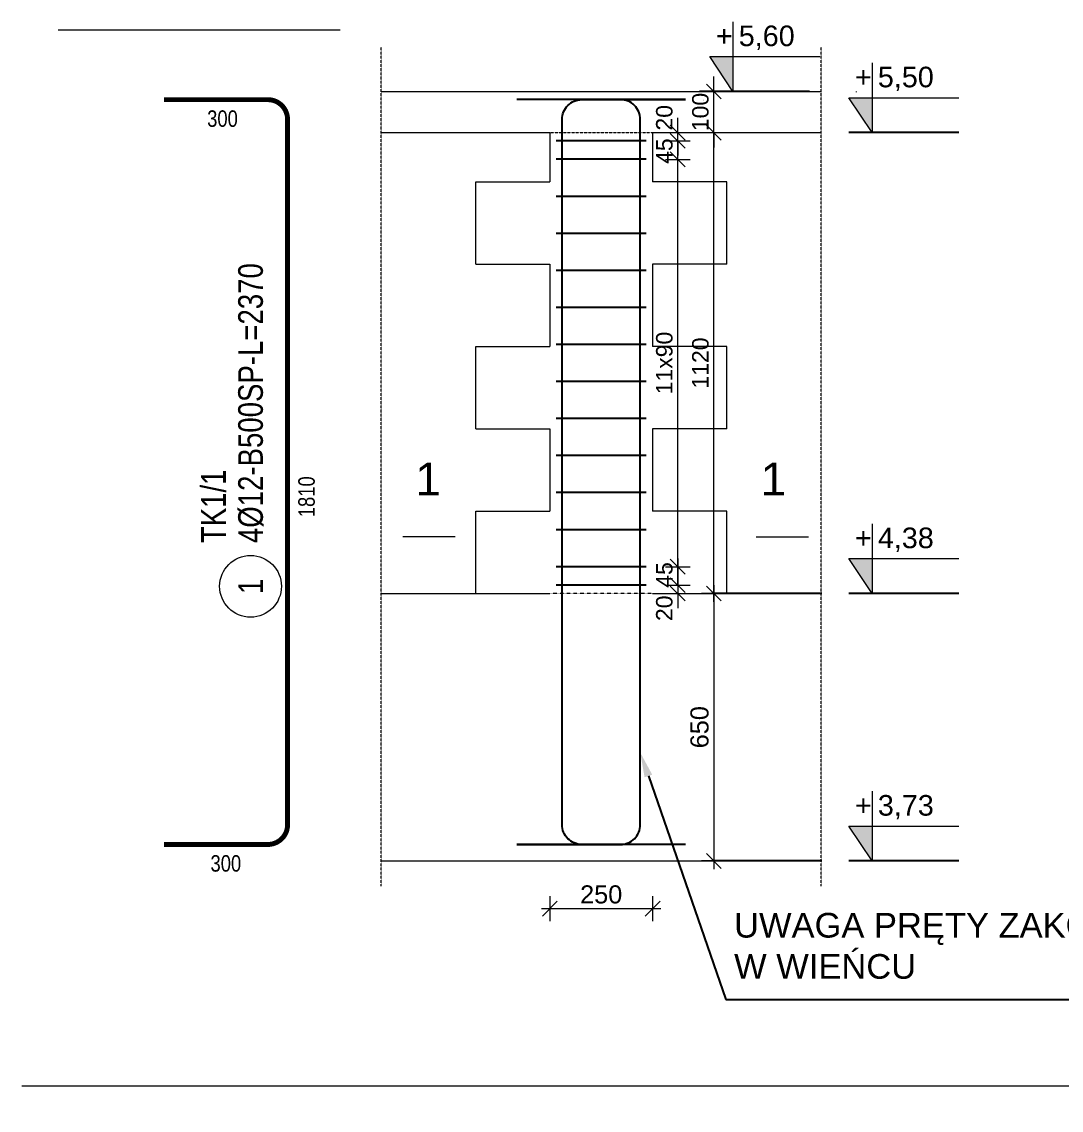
# Model space of a CAD drawing. Header units: millimetres. Extents: x 647 to 146539, y -131215 to 59.
# Drawn here: x 92867 to 95392, y -38258 to -35613 of the extents above; entities that cross this region are included whole.
import ezdxf
from ezdxf import colors
from ezdxf.entities.mleader import LeaderData, LeaderLine
from ezdxf.enums import TextEntityAlignment as Align
from ezdxf.math import Vec2, Vec3

# ---------------------------------------------------------------- set-up
doc = ezdxf.new("R2010")
doc.units = ezdxf.units.MM
doc.linetypes.add('DASHED', pattern=[0.75, 0.5, -0.25])
doc.layers.get('Defpoints').update_dxf_attribs({"color": 2, "lineweight": 50})
doc.layers.add('2', color=4, linetype='Continuous')
doc.layers.add('G-Prety', color=1, linetype='Continuous')
for name, color, linetype, lineweight in [('e-cad_cienkie', 4, 'Continuous', 9), ('e-cad_opisy', 2, 'Continuous', 18), ('e-cad_prety_widok', 1, 'Continuous', 40), ('G-Bloki', 221, 'Continuous', 5), ('G-Cienka', 4, 'Continuous', 9), ('G-Kreskowanie', 9, 'Continuous', 5), ('G-Obrys', 3, 'Continuous', 20), ('G-Opisy', 2, 'Continuous', 18), ('G-Przerywana', 8, 'DASHED', 15), ('G-Strzemiona', 6, 'Continuous', 25), ('G-Wymiary', 4, 'Continuous', 9)]:
    doc.layers.add(name, color=color, linetype=linetype, lineweight=lineweight)
doc.layers.add('e-cad_rzutnie', color=61, linetype='Continuous', lineweight=5, plot=False)
doc.styles.add('Arial-GG', font='arial.ttf')
doc.styles.add('e-cad_1', font='arial.ttf')
doc.styles.get("Standard").update_dxf_attribs({"font": 'arial.ttf'})
doc.dimstyles.new('W-1 do 20-GG', dxfattribs={"dimscale": 20, "dimtxt": 2.2, "dimasz": 1.8, "dimexe": 1.5, "dimexo": 0, "dimgap": 0.6, "dimtad": 1, "dimdec": 0, "dimrnd": 5, "dimtxsty": 'Arial-GG', "dimblk": 'OBLIQUE', "dimcen": 0, "dimdle": 1, "dimclrd": 4, "dimclre": 4, "dimclrt": 7, "dimadec": 0, "dimazin": 0, "dimtfac": 1, "dimtdec": 0, "dimtix": 1, "dimtmove": 0, "dimatfit": 2, "dimfxl": 1.5, "dimfxlon": 1, "dimlwd": 5, "dimlwe": 5, "dimarcsym": 0})
doc.dimstyles.new('W-1 do 20-GG mm', dxfattribs={"dimscale": 20, "dimtxt": 2, "dimasz": 1.8, "dimexe": 1.5, "dimexo": 0, "dimgap": 0.6, "dimtad": 1, "dimdec": 1, "dimrnd": 1, "dimtxsty": 'Arial-GG', "dimblk": 'OBLIQUE', "dimcen": 0, "dimdle": 1, "dimclrd": 4, "dimclre": 4, "dimclrt": 7, "dimadec": 1, "dimazin": 0, "dimtfac": 1, "dimtdec": 1, "dimtix": 1, "dimtmove": 0, "dimatfit": 2, "dimfxl": 1.5, "dimfxlon": 1, "dimlwd": -1, "dimlwe": -1, "dimarcsym": 0})

# ---------------------------------------------------------------- blocks, each defined once
blk = doc.blocks.new('_Oblique')
at = {"color": 0, "linetype": 'ByBlock', "lineweight": -2}
blk.add_line((-0.5, -0.5), (0.5, 0.5), dxfattribs=at)
blk = doc.blocks.new('*D700')
at = {"layer": 'Defpoints', "color": 0, "transparency": 16777216}
for p in [(94149.6, -36656.6), (94399.6, -36656.6), (94149.6, -37768.2)]:
    blk.add_point(p, dxfattribs=at)
at = {"layer": 'G-Wymiary', "color": 4, "lineweight": 5, "transparency": 16777216}
for p, q in [((94149.6, -37738.2), (94149.6, -37798.2)), ((94399.6, -37738.2), (94399.6, -37798.2)), ((94419.6, -37768.2), (94129.6, -37768.2))]:
    blk.add_line(p, q, dxfattribs=at)
at = {"layer": 'G-Wymiary', "color": 4, "lineweight": 5, "transparency": 16777216, "xscale": 36, "yscale": 36, "zscale": 36, "rotation": 180}
blk.add_blockref('_Oblique', (94149.6, -37768.2), dxfattribs=at)
at = {"layer": 'G-Wymiary', "color": 4, "lineweight": 5, "transparency": 16777216, "xscale": 36, "yscale": 36, "zscale": 36}
blk.add_blockref('_Oblique', (94399.6, -37768.2), dxfattribs=at)
at = {"layer": 'G-Wymiary', "color": 7, "transparency": 16777216, "insert": (94274.6, -37733.8), "char_height": 44, "attachment_point": 5, "style": 'Arial-GG'}
blk.add_mtext('250', dxfattribs=at)
blk = doc.blocks.new('strzałka przekroju')
at = {"layer": 'G-Opisy'}
blk.add_line((0, -108), (0, 19.6), dxfattribs=at)
blk.add_lwpolyline([(0, 0, 0, 40, 0), (100, 0, 0, 0, 0), (200, 0, 0, 0, 0)], format="xyseb", dxfattribs=at)
blk = doc.blocks.new('*D701')
at = {"layer": 'Defpoints', "color": 0, "transparency": 16777216}
for p in [(94149.6, -36656.6), (94399.6, -36656.6), (94149.6, -37768.2)]:
    blk.add_point(p, dxfattribs=at)
at = {"layer": 'G-Wymiary', "color": 4, "lineweight": 5, "transparency": 16777216}
for p, q in [((94149.6, -37738.2), (94149.6, -37798.2)), ((94399.6, -37738.2), (94399.6, -37798.2)), ((94419.6, -37768.2), (94129.6, -37768.2))]:
    blk.add_line(p, q, dxfattribs=at)
at = {"layer": 'G-Wymiary', "color": 4, "lineweight": 5, "transparency": 16777216, "xscale": 36, "yscale": 36, "zscale": 36, "rotation": 180}
blk.add_blockref('_Oblique', (94149.6, -37768.2), dxfattribs=at)
at = {"layer": 'G-Wymiary', "color": 4, "lineweight": 5, "transparency": 16777216, "xscale": 36, "yscale": 36, "zscale": 36}
blk.add_blockref('_Oblique', (94399.6, -37768.2), dxfattribs=at)
at = {"layer": 'G-Wymiary', "color": 7, "transparency": 16777216, "insert": (94274.6, -37733.8), "char_height": 44, "attachment_point": 5, "style": 'Arial-GG'}
blk.add_mtext('250', dxfattribs=at)
blk = doc.blocks.new('*D816')
at = {"layer": 'Defpoints', "color": 0, "transparency": 16777216}
for p in [(94604.5, -37002.2, 0), (94548.2, -37652.2), (94633.9, -37652.2, 0)]:
    blk.add_point(p, dxfattribs=at)
at = {"layer": 'G-Wymiary', "color": 4, "lineweight": 5, "transparency": 16777216}
for p, q in [((94578.2, -37002.2), (94518.2, -37002.2)), ((94548.2, -36982.2), (94548.2, -37672.2)), ((94578.2, -37652.2), (94518.2, -37652.2))]:
    blk.add_line(p, q, dxfattribs=at)
at = {"layer": 'G-Wymiary', "color": 4, "lineweight": 5, "transparency": 16777216, "xscale": 36, "yscale": 36, "zscale": 36}
for p, rotation in [((94548.2, -37002.2), 90), ((94548.2, -37652.2), 270)]:
    blk.add_blockref('_Oblique', p, dxfattribs=dict(at, rotation=rotation))
at = {"layer": 'G-Wymiary', "color": 7, "transparency": 16777216, "insert": (94513.7, -37327.2), "char_height": 44, "attachment_point": 5, "rotation": 90, "style": 'Arial-GG'}
blk.add_mtext('650', dxfattribs=at)
blk = doc.blocks.new('e-cad_ZelbetOpis_4')
at = {"ltscale": 0.04}
blk.add_circle((4, 3), 2.5, dxfattribs=at)
at = {"layer": 'e-cad_opisy', "ltscale": 0.04, "style": 'e-cad_1', "width": 0.8}
blk.add_attdef('OPIS_1', text='', height=2, dxfattribs=at).set_placement((4, 2), align=Align.CENTER)
for tag, p in [('OPIS_2', (7.5, 2)), ('UWAGI', (7.5, -3))]:
    blk.add_attdef(tag, p, '', height=2, dxfattribs=at)
at = {"layer": 'e-cad_opisy', "ltscale": 0.04, "style": 'e-cad_1', "width": 0.8, "flags": 1}
for tag, p in [('NR', (0, -15)), ('SREDNICA', (0, -20)), ('DLUGOSC', (0, -25)), ('SZT', (0, -30)), ('KLASA_STALI', (0, -35)), ('GATUNEK_STALI', (0, -40))]:
    blk.add_attdef(tag, p, '', height=2, dxfattribs=at)
at = {"layer": 'e-cad_rzutnie', "ltscale": 0.04, "style": 'e-cad_1', "width": 0.8}
blk.add_attdef('POZYCJA', (7.5, 5), '', height=2, dxfattribs=at)
blk = doc.blocks.new('*D702')
at = {"layer": 'Defpoints', "color": 0, "ltscale": 0.8, "transparency": 16777216}
for p in [(94383.8, -35947.2, 0), (94460.5, -35947.2), (94383.8, -36937.2, 0)]:
    blk.add_point(p, dxfattribs=at)
at = {"layer": 'G-Wymiary', "color": 4, "ltscale": 0.8, "transparency": 16777216}
for p, q in [((94430.5, -35947.2), (94490.5, -35947.2)), ((94460.5, -36957.2), (94460.5, -35927.2)), ((94430.5, -36937.2), (94490.5, -36937.2))]:
    blk.add_line(p, q, dxfattribs=at)
at = {"layer": 'G-Wymiary', "color": 4, "ltscale": 0.8, "transparency": 16777216, "xscale": 36, "yscale": 36, "zscale": 36}
for p, rotation in [((94460.5, -35947.2), 90), ((94460.5, -36937.2), 270)]:
    blk.add_blockref('_Oblique', p, dxfattribs=dict(at, rotation=rotation))
at = {"layer": 'G-Wymiary', "color": 7, "ltscale": 0.8, "transparency": 16777216, "insert": (94428.1, -36442.2), "char_height": 40, "attachment_point": 5, "rotation": 90, "style": 'Arial-GG'}
blk.add_mtext('11x90', dxfattribs=at)
blk = doc.blocks.new('*D821')
at = {"layer": 'Defpoints', "color": 0, "ltscale": 0.8, "transparency": 16777216}
for p in [(94383.8, -35902.2, 0), (94460.5, -35902.2), (94383.8, -35947.2, 0)]:
    blk.add_point(p, dxfattribs=at)
at = {"layer": 'G-Wymiary', "color": 4, "ltscale": 0.8, "transparency": 16777216}
for p, q in [((94460.5, -35967.2), (94460.5, -35882.2)), ((94430.5, -35902.2), (94490.5, -35902.2)), ((94430.5, -35947.2), (94490.5, -35947.2))]:
    blk.add_line(p, q, dxfattribs=at)
at = {"layer": 'G-Wymiary', "color": 4, "ltscale": 0.8, "transparency": 16777216, "xscale": 36, "yscale": 36, "zscale": 36}
for p, rotation in [((94460.5, -35902.2), 90), ((94460.5, -35947.2), 270)]:
    blk.add_blockref('_Oblique', p, dxfattribs=dict(at, rotation=rotation))
at = {"layer": 'G-Wymiary', "color": 7, "ltscale": 0.8, "transparency": 16777216, "insert": (94428.2, -35927.2), "char_height": 40, "attachment_point": 5, "rotation": 90, "style": 'Arial-GG'}
blk.add_mtext('45', dxfattribs=at)
blk = doc.blocks.new('*D822')
at = {"layer": 'Defpoints', "color": 0, "ltscale": 0.8, "transparency": 16777216}
for p in [(94379.4, -35882.2), (94460.5, -35882.2), (94383.8, -35902.2, 0)]:
    blk.add_point(p, dxfattribs=at)
at = {"layer": 'G-Wymiary', "color": 4, "ltscale": 0.8, "transparency": 16777216}
for p, q in [((94460.5, -35882.2), (94460.5, -35846.2)), ((94430.5, -35882.2), (94490.5, -35882.2)), ((94460.5, -35902.2), (94460.5, -35882.2)), ((94430.5, -35902.2), (94490.5, -35902.2)), ((94460.5, -35902.2), (94460.5, -35938.2))]:
    blk.add_line(p, q, dxfattribs=at)
at = {"layer": 'G-Wymiary', "color": 4, "ltscale": 0.8, "transparency": 16777216, "xscale": 36, "yscale": 36, "zscale": 36}
for p, rotation in [((94460.5, -35882.2), 270), ((94460.5, -35902.2), 90)]:
    blk.add_blockref('_Oblique', p, dxfattribs=dict(at, rotation=rotation))
at = {"layer": 'G-Wymiary', "color": 7, "ltscale": 0.8, "transparency": 16777216, "insert": (94428.1, -35846.2), "char_height": 40, "attachment_point": 5, "rotation": 90, "style": 'Arial-GG'}
blk.add_mtext('20', dxfattribs=at)
blk = doc.blocks.new('*D823')
at = {"layer": 'Defpoints', "color": 0, "ltscale": 0.8, "transparency": 16777216}
for p in [(94351.7, -35882.2), (94548.2, -35882.2), (94604.5, -37002.2)]:
    blk.add_point(p, dxfattribs=at)
at = {"layer": 'G-Wymiary', "color": 4, "ltscale": 0.8, "transparency": 16777216}
for p, q in [((94548.2, -37022.2), (94548.2, -35862.2)), ((94518.2, -35882.2), (94578.2, -35882.2)), ((94578.2, -37002.2), (94518.2, -37002.2))]:
    blk.add_line(p, q, dxfattribs=at)
at = {"layer": 'G-Wymiary', "color": 4, "ltscale": 0.8, "transparency": 16777216, "xscale": 36, "yscale": 36, "zscale": 36}
for p, rotation in [((94548.2, -35882.2), 90), ((94548.2, -37002.2), 270)]:
    blk.add_blockref('_Oblique', p, dxfattribs=dict(at, rotation=rotation))
at = {"layer": 'G-Wymiary', "color": 7, "ltscale": 0.8, "transparency": 16777216, "insert": (94515.8, -36442.2), "char_height": 40, "attachment_point": 5, "rotation": 90, "style": 'Arial-GG'}
blk.add_mtext('1120', dxfattribs=at)
blk = doc.blocks.new('*D824')
at = {"layer": 'Defpoints', "color": 0, "ltscale": 0.8, "transparency": 16777216}
for p in [(94316.3, -35782.2), (94548.2, -35782.2), (94351.7, -35882.2)]:
    blk.add_point(p, dxfattribs=at)
at = {"layer": 'G-Wymiary', "color": 4, "ltscale": 0.8, "transparency": 16777216}
for p, q in [((94548.2, -35782.2), (94548.2, -35746.2)), ((94518.2, -35782.2), (94578.2, -35782.2)), ((94548.2, -35882.2), (94548.2, -35782.2)), ((94518.2, -35882.2), (94578.2, -35882.2)), ((94548.2, -35882.2), (94548.2, -35918.2))]:
    blk.add_line(p, q, dxfattribs=at)
at = {"layer": 'G-Wymiary', "color": 4, "ltscale": 0.8, "transparency": 16777216, "xscale": 36, "yscale": 36, "zscale": 36}
for p, rotation in [((94548.2, -35782.2), 270), ((94548.2, -35882.2), 90)]:
    blk.add_blockref('_Oblique', p, dxfattribs=dict(at, rotation=rotation))
at = {"layer": 'G-Wymiary', "color": 7, "ltscale": 0.8, "transparency": 16777216, "insert": (94515.8, -35832.2), "char_height": 40, "attachment_point": 5, "rotation": 90, "style": 'Arial-GG'}
blk.add_mtext('100', dxfattribs=at)
blk = doc.blocks.new('*D703')
at = {"layer": 'Defpoints', "color": 0, "ltscale": 0.8, "transparency": 16777216}
for p in [(94383.8, -36937.2, 0), (94383.8, -36982.2, 0), (94460.5, -36982.2)]:
    blk.add_point(p, dxfattribs=at)
at = {"layer": 'G-Wymiary', "color": 4, "ltscale": 0.8, "transparency": 16777216}
for p, q in [((94460.5, -36917.2), (94460.5, -37002.2)), ((94430.5, -36937.2), (94490.5, -36937.2)), ((94430.5, -36982.2), (94490.5, -36982.2))]:
    blk.add_line(p, q, dxfattribs=at)
at = {"layer": 'G-Wymiary', "color": 4, "ltscale": 0.8, "transparency": 16777216, "xscale": 36, "yscale": 36, "zscale": 36}
for p, rotation in [((94460.5, -36937.2), 90), ((94460.5, -36982.2), 270)]:
    blk.add_blockref('_Oblique', p, dxfattribs=dict(at, rotation=rotation))
at = {"layer": 'G-Wymiary', "color": 7, "ltscale": 0.8, "transparency": 16777216, "insert": (94428.2, -36957.2), "char_height": 40, "attachment_point": 5, "rotation": 90, "style": 'Arial-GG'}
blk.add_mtext('45', dxfattribs=at)
blk = doc.blocks.new('*D704')
at = {"layer": 'Defpoints', "color": 0, "ltscale": 0.8, "transparency": 16777216}
for p in [(94379.4, -37002.2), (94383.8, -36982.2, 0), (94460.5, -37002.2)]:
    blk.add_point(p, dxfattribs=at)
at = {"layer": 'G-Wymiary', "color": 4, "ltscale": 0.8, "transparency": 16777216}
for p, q in [((94460.5, -36982.2), (94460.5, -36946.2)), ((94430.5, -36982.2), (94490.5, -36982.2)), ((94430.5, -37002.2), (94490.5, -37002.2)), ((94460.5, -36982.2), (94460.5, -37002.2)), ((94460.5, -37002.2), (94460.5, -37038.2))]:
    blk.add_line(p, q, dxfattribs=at)
at = {"layer": 'G-Wymiary', "color": 4, "ltscale": 0.8, "transparency": 16777216, "xscale": 36, "yscale": 36, "zscale": 36}
for p, rotation in [((94460.5, -36982.2), 270), ((94460.5, -37002.2), 90)]:
    blk.add_blockref('_Oblique', p, dxfattribs=dict(at, rotation=rotation))
at = {"layer": 'G-Wymiary', "color": 7, "ltscale": 0.8, "transparency": 16777216, "insert": (94428.1, -37038.2), "char_height": 40, "attachment_point": 5, "rotation": 90, "style": 'Arial-GG'}
blk.add_mtext('20', dxfattribs=at)

msp = doc.modelspace()

# ---------------------------------------------------------------- hatches: boundary and pattern name
at = {"layer": 'G-Kreskowanie'}
for points in [[(94594.74, -35782.15), (94594.74, -35697.55), (94538.34, -35697.55)], [(94876.26, -35797.55), (94932.66, -35882.15), (94932.66, -35797.55)], [(94876.26, -36917.55), (94932.66, -37002.15), (94932.66, -36917.55)], [(94876.26, -37567.55), (94932.66, -37652.15), (94932.66, -37567.55)]]:
    msp.add_hatch(color=256, dxfattribs=at).paths.add_polyline_path(points)

# ---------------------------------------------------------------- linework, layer by layer
at = {"layer": '2'}
for p, q in [((94780.75, -35782.15), (94513.49, -35782.15)), ((94780.75, -35782.15), (94513.49, -35782.15)), ((95143.52, -35882.15), (94876.26, -35882.15)), ((95143.52, -35882.15), (94876.26, -35882.15)), ((94810.85, -37002.15), (94543.59, -37002.15)), ((94810.85, -37002.15), (94543.59, -37002.15)), ((95143.52, -37002.15), (94876.26, -37002.15)), ((95143.52, -37002.15), (94876.26, -37002.15)), ((95143.52, -37002.15), (94876.26, -37002.15)), ((95143.52, -37002.15), (94876.26, -37002.15)), ((94810.85, -37652.15), (94543.59, -37652.15)), ((94810.85, -37652.15), (94543.59, -37652.15)), ((95143.52, -37652.15), (94876.26, -37652.15)), ((95143.52, -37652.15), (94876.26, -37652.15)), ((95143.52, -37652.15), (94876.26, -37652.15)), ((95143.52, -37652.15), (94876.26, -37652.15))]:
    msp.add_line(p, q, dxfattribs=at)
at = {"layer": 'e-cad_prety_widok', "ltscale": 0.8, "elevation": 0}
msp.add_lwpolyline([(93212.62, -35802.15, 12, 12, 0), (93464.62, -35802.15, 12, 12, -0.4142138), (93512.62, -35850.15, 12, 12, 0), (93512.62, -37564.15, 12, 12, -0.4142137), (93464.62, -37612.15, 12, 12, 0), (93212.62, -37612.15, 0, 0, 0)], format="xyseb", dxfattribs=at)
at = {"layer": 'G-Cienka'}
for p, q in [((93739.87, -35782.15), (94809.37, -35782.15)), ((93739.87, -35782.15), (94809.37, -35782.15)), ((93739.87, -35882.15), (94149.62, -35882.15)), ((93739.87, -35882.15), (94149.62, -35882.15)), ((94399.62, -35882.15), (94809.37, -35882.15)), ((94399.62, -35882.15), (94809.37, -35882.15)), ((93739.87, -37002.15), (94149.62, -37002.15)), ((93739.87, -37002.15), (94149.62, -37002.15)), ((94399.62, -37002.15), (94809.37, -37002.15)), ((94399.62, -37002.15), (94809.37, -37002.15)), ((93739.87, -37652.15), (94809.37, -37652.15)), ((93739.87, -37652.15), (94809.37, -37652.15))]:
    msp.add_line(p, q, dxfattribs=at)
at = {"layer": 'G-Obrys'}
for p, q in [((94149.62, -35882.15), (94149.62, -36002.15)), ((94149.62, -35882.15), (94149.62, -36002.15)), ((94399.62, -35882.15, 0), (94399.62, -35882.15, 0)), ((94399.62, -35882.15, 0), (94399.62, -35882.15, 0)), ((94399.62, -35882.15), (94399.62, -36002.15)), ((94399.62, -35882.15), (94399.62, -36002.15)), ((93969.62, -36002.15), (94149.62, -36002.15, 0)), ((93969.62, -36202.15), (93969.62, -36002.15)), ((93969.62, -36002.15), (94149.62, -36002.15, 0)), ((93969.62, -36202.15), (93969.62, -36002.15)), ((94579.62, -36002.15), (94399.62, -36002.15, 0)), ((94579.62, -36002.15), (94399.62, -36002.15, 0)), ((94579.62, -36202.15), (94579.62, -36002.15)), ((94579.62, -36202.15), (94579.62, -36002.15)), ((93969.62, -36202.15), (94149.62, -36202.15)), ((93969.62, -36202.15), (94149.62, -36202.15)), ((94149.62, -36202.15), (94149.62, -36402.15)), ((94149.62, -36202.15), (94149.62, -36402.15)), ((94399.62, -36202.15), (94399.62, -36402.15)), ((94579.62, -36202.15), (94399.62, -36202.15)), ((94399.62, -36202.15), (94399.62, -36402.15)), ((94579.62, -36202.15), (94399.62, -36202.15)), ((93969.62, -36402.15), (94149.62, -36402.15, 0)), ((93969.62, -36602.15), (93969.62, -36402.15)), ((93969.62, -36602.15), (93969.62, -36402.15)), ((94579.62, -36402.15), (94399.62, -36402.15, 0)), ((94579.62, -36402.15), (94399.62, -36402.15, 0)), ((94579.62, -36602.15), (94579.62, -36402.15)), ((94579.62, -36602.15), (94579.62, -36402.15)), ((93969.62, -36602.15), (94149.62, -36602.15)), ((93969.62, -36602.15), (94149.62, -36602.15)), ((94149.62, -36602.15, 0), (94149.62, -36602.15, 0)), ((94149.62, -36602.15), (94149.62, -36802.15)), ((94149.62, -36602.15, 0), (94149.62, -36602.15, 0)), ((94149.62, -36602.15), (94149.62, -36802.15)), ((94399.62, -36602.15), (94399.62, -36802.15)), ((94579.62, -36602.15), (94399.62, -36602.15)), ((94399.62, -36602.15), (94399.62, -36802.15)), ((94579.62, -36602.15), (94399.62, -36602.15)), ((93969.62, -36802.15), (94149.62, -36802.15, 0)), ((93969.62, -37002.15), (93969.62, -36802.15)), ((93969.62, -36802.15), (94149.62, -36802.15, 0)), ((93969.62, -37002.15), (93969.62, -36802.15)), ((94579.62, -36802.15), (94399.62, -36802.15, 0)), ((94579.62, -36802.15), (94399.62, -36802.15, 0)), ((94579.62, -37002.15), (94579.62, -36802.15)), ((94579.62, -37002.15), (94579.62, -36802.15)), ((94149.62, -37002.15, 0), (94149.62, -37002.15, 0)), ((94149.62, -37002.15, 0), (94149.62, -37002.15, 0)), ((94399.62, -37002.15, 0), (94399.62, -37002.15, 0)), ((94399.62, -37002.15, 0), (94399.62, -37002.15, 0))]:
    msp.add_line(p, q, dxfattribs=at)
at = {"layer": 'G-Opisy'}
for p, q in [((94594.74, -35612.85), (94594.74, -35782.15)), ((94594.74, -35782.15), (94538.34, -35697.55)), ((94538.34, -35697.55), (94805.61, -35697.55)), ((94932.66, -35712.85), (94932.66, -35882.15)), ((94932.66, -35882.15), (94876.26, -35797.55)), ((94876.26, -35797.55), (95143.52, -35797.55)), ((94932.66, -36832.85), (94932.66, -37002.15)), ((94932.66, -37002.15), (94876.26, -36917.55)), ((94876.26, -36917.55), (95143.52, -36917.55)), ((94932.66, -37482.85), (94932.66, -37652.15)), ((94932.66, -37652.15), (94876.26, -37567.55)), ((94876.26, -37567.55), (95143.52, -37567.55))]:
    msp.add_line(p, q, dxfattribs=at)
at = {"layer": 'G-Prety'}
for p, q in [((94369.62, -35802.15, 0), (94069.62, -35802.15, 0)), ((94479.62, -35802.15, 0), (94179.62, -35802.15, 0)), ((94369.62, -37612.15, 0), (94069.62, -37612.15, 0)), ((94479.62, -37612.15, 0), (94179.62, -37612.15, 0))]:
    msp.add_line(p, q, dxfattribs=at)
at = {"layer": 'G-Prety', "elevation": 0}
for points in [[(94069.62, -37612.15), (94321.62, -37612.15, 0.4142136), (94369.62, -37564.15), (94369.62, -35850.15, 0.4142136), (94321.62, -35802.15), (94069.62, -35802.15)], [(94479.62, -37612.15), (94227.62, -37612.15, -0.4142136), (94179.62, -37564.15), (94179.62, -35850.15, -0.4142136), (94227.62, -35802.15), (94479.62, -35802.15)]]:
    msp.add_lwpolyline(points, format="xyb", dxfattribs=at)
at = {"layer": 'G-Przerywana'}
for p, q in [((93739.87, -37713.26), (93739.87, -35674.15)), ((93739.87, -37713.26), (93739.87, -35674.15)), ((94809.37, -37713.26), (94809.37, -35674.15)), ((94809.37, -37713.26), (94809.37, -35674.15)), ((94149.62, -35882.15), (94399.62, -35882.15)), ((94149.62, -35882.15), (94399.62, -35882.15))]:
    msp.add_line(p, q, dxfattribs=at)
at = {"layer": 'G-Przerywana', "ltscale": 0.1}
msp.add_line((94399.62, -37002.15), (94149.62, -37002.15), dxfattribs=at)
msp.add_line((94399.62, -37002.15), (94149.62, -37002.15), dxfattribs=at)
at = {"layer": 'G-Przerywana', "ltscale": 3}
msp.add_line((92866.82, -38198.75), (97711.07, -38198.75), dxfattribs=at)
at = {"layer": 'G-Przerywana', "ltscale": 0.02}
for points in [[(94894.93, -35784.15), (94894.93, -35782.15)], [(94523.16, -35804.15), (94523.16, -35802.15)]]:
    msp.add_lwpolyline(points, dxfattribs=at)
at = {"layer": 'G-Strzemiona'}
for p, q in [((94383.77, -35902.15, 0), (94165.46, -35902.15, 0)), ((94383.77, -35947.15, 0), (94165.46, -35947.15, 0)), ((94383.77, -36037.15, 0), (94165.46, -36037.15, 0)), ((94383.77, -36127.15, 0), (94165.46, -36127.15, 0)), ((94383.77, -36217.15, 0), (94165.46, -36217.15, 0)), ((94383.77, -36307.15, 0), (94165.46, -36307.15, 0)), ((94383.77, -36397.15, 0), (94165.46, -36397.15, 0)), ((94383.77, -36487.15, 0), (94165.46, -36487.15, 0)), ((94383.77, -36577.15, 0), (94165.46, -36577.15, 0)), ((94383.77, -36667.15, 0), (94165.46, -36667.15, 0)), ((94383.77, -36757.15, 0), (94165.46, -36757.15, 0)), ((94383.77, -36847.15, 0), (94165.46, -36847.15, 0)), ((94383.77, -36937.15, 0), (94165.46, -36937.15, 0)), ((94383.77, -36982.15, 0), (94165.46, -36982.15, 0))]:
    msp.add_line(p, q, dxfattribs=at)

# ---------------------------------------------------------------- block references
at = {"layer": 'G-Bloki', "ltscale": 0.8, "xscale": 30, "yscale": 30, "zscale": 30, "rotation": 90}
msp.add_blockref('e-cad_ZelbetOpis_4', (93512.62, -37104.78, 0), dxfattribs=at).add_auto_attribs({'OPIS_1': '1', 'OPIS_2': '4%%c12-B500SP-L=2370', 'POZYCJA': 'TK1/1'})
at = {"layer": 'G-Bloki', "color": 2, "rotation": 90}
msp.add_blockref('strzałka przekroju', (93812.12, -36864.15), dxfattribs=at)
msp.add_blockref('strzałka przekroju', (93812.12, -36864.15), dxfattribs=at)
at = {"layer": 'G-Bloki', "color": 2, "xscale": -1, "rotation": 270}
msp.add_blockref('strzałka przekroju', (94759.06, -36864.15), dxfattribs=at)
msp.add_blockref('strzałka przekroju', (94759.06, -36864.15), dxfattribs=at)

# ---------------------------------------------------------------- texts
at = {"layer": 'e-cad_opisy', "ltscale": 0.8, "style": 'e-cad_1', "width": 0.8}
for s, rotation, p in [('300', 0.00004, (93354.51, -35848.15, 0)), ('1810', 90, (93558.62, -36767.15, 0)), ('300', 359.99998, (93362.62, -37658.15, 0)), ('300', 359.99998, (93362.62, -37658.15, 0))]:
    msp.add_text(s, height=40, rotation=rotation, dxfattribs=at).set_placement(p, align=Align.MIDDLE_CENTER)
at = {"layer": 'G-Opisy', "char_height": 50, "attachment_point": 1}
for s, insert in [('+', (94553.07, -35622.07)), ('5,60', (94608.84, -35622.07)), ('+', (94890.99, -35722.07)), ('5,50', (94946.76, -35722.07)), ('4,38', (94946.76, -36842.07)), ('+', (94890.99, -36842.07)), ('+', (94890.99, -37492.07)), ('3,73', (94946.76, -37492.07))]:
    msp.add_mtext(s, dxfattribs=dict(at, insert=insert))
at = {"layer": 'G-Opisy', "color": 2, "char_height": 80, "width": 73.7822, "style": 'Arial-GG'}
for insert, attachment_point in [((93885.26, -36764.02), 9), ((93885.26, -36764.02), 9), ((94661.93, -36764.02), 7), ((94661.93, -36764.02), 7)]:
    msp.add_mtext('1', dxfattribs=dict(at, insert=insert, attachment_point=attachment_point))

# ---------------------------------------------------------------- dimensions: what is measured, and where the dimension line sits
at = {"layer": 'G-Wymiary', "ltscale": 0.8}
for base, p1, p2, picture, middle in [((94548.19, -35782.15), (94351.72, -35882.15), (94316.26, -35782.15), '*D824', (94515.77, -35832.15)), ((94548.19, -35882.15), (94604.49, -37002.15), (94351.72, -35882.15), '*D823', (94515.77, -36442.15))]:
    dim = msp.add_linear_dim(base=base, p1=p1, p2=p2, angle=90, dimstyle='W-1 do 20-GG mm', override={"dimtmove": 1}, dxfattribs=at)
    dim.commit()
    dim.dimension.update_dxf_attribs({"geometry": picture, "text_midpoint": middle})
for base, p1, p2, angle, picture, middle in [((94460.55, -35882.15), (94383.77, -35902.15, 0), (94379.35, -35882.15), 90, '*D822', (94460.55, -35846.15)), ((94460.55, -35902.15), (94383.77, -35947.15, 0), (94383.77, -35902.15, 0), 90, '*D821', (94460.55, -35927.15)), ((94460.55, -36982.15), (94383.77, -36937.15, 0), (94383.77, -36982.15, 0), 270, '*D703', (94460.55, -36957.15)), ((94460.55, -37002.15), (94383.77, -36982.15, 0), (94379.35, -37002.15), 270, '*D704', (94460.55, -37038.15))]:
    dim = msp.add_linear_dim(base=base, p1=p1, p2=p2, angle=angle, dimstyle='W-1 do 20-GG mm', override={"dimtmove": 1}, dxfattribs=at)
    dim.commit()
    dim.dimension.update_dxf_attribs({"geometry": picture, "text_midpoint": middle, "dimtype": 160})
dim = msp.add_linear_dim(base=(94460.55, -35947.15), p1=(94383.77, -36937.15, 0), p2=(94383.77, -35947.15, 0), angle=90, text='11x90', dimstyle='W-1 do 20-GG mm', override={"dimtmove": 1}, dxfattribs=at)
dim.commit()
dim.dimension.update_dxf_attribs({"geometry": '*D702', "text_midpoint": (94428.12, -36442.15)})
at = {"layer": 'G-Wymiary'}
for picture in ['*D700', '*D701']:
    dim = msp.add_linear_dim(base=(94149.62, -37768.25), p1=(94399.62, -36656.6), p2=(94149.62, -36656.6), dimstyle='W-1 do 20-GG', dxfattribs=at)
    dim.commit()
    dim.dimension.update_dxf_attribs({"geometry": picture, "text_midpoint": (94274.62, -37733.78)})
dim = msp.add_linear_dim(base=(94548.19, -37652.15, 0), p1=(94604.49, -37002.15), p2=(94633.92, -37652.15), angle=90, dimstyle='W-1 do 20-GG', dxfattribs=at)
dim.commit()
dim.dimension.update_dxf_attribs({"geometry": '*D816', "text_midpoint": (94513.73, -37327.15, 0)})

# ---------------------------------------------------------------- leaders
at = {"layer": 'e-cad_cienkie', "ltscale": 0.8, "has_arrowhead": 0}
msp.add_leader([(92955.19, -35632.15), (93640.41, -35632.15)], dimstyle='W-1 do 20-GG mm', dxfattribs=at)
msp.add_leader([(92955.19, -35632.15), (93640.41, -35632.15)], dimstyle='W-1 do 20-GG mm', dxfattribs=at)
at = {"layer": 'G-Opisy'}
ml = msp.add_multileader_mtext('Standard', dxfattribs=at)
ml.set_content('\\pxsm1;UWAGA PRĘTY ZAKOTWIĆ\\PW WIEŃCU', color=2, style='Arial-GG')
ml.set_leader_properties(color=4)
ml.build(insert=Vec2(0, 0))
ml.multileader.update_dxf_attribs({"text_left_attachment_type": 5, "text_right_attachment_type": 5, "dogleg_length": 10, "arrow_head_size": 60})
ctx = ml.context
ctx.base_point, ctx.char_height, ctx.arrow_head_size, ctx.landing_gap_size, ctx.plane_origin = Vec3(94587.51, -37988.75, 0), 60, 60, 10, Vec3(99888.69, -42720.03, 0)
ctx.left_attachment, ctx.right_attachment = 5, 5
notes = []
notes.append((ctx, [(0, (1, 1, 0), (94577.51, -37988.75, 0), (1, 0), 10, [(0, [(94369.62, -37388.98, 0)], 0, [])])]))
ctx.mtext.insert, ctx.mtext.defined_height, ctx.mtext.line_spacing_style, ctx.mtext.flow_direction = Vec3(94597.51, -37778.47, 0), 120, 2, 5
for ctx, leaders in notes:
    for number, flags, end, landing, length, lines in leaders:
        leader = LeaderData()
        leader.index, (leader.has_last_leader_line, leader.has_dogleg_vector, leader.attachment_direction) = number, flags
        leader.last_leader_point, leader.dogleg_vector, leader.dogleg_length = Vec3(end), Vec3(landing), length
        for number, points, colour, breaks in lines:
            line = LeaderLine()
            line.index, line.vertices, line.color, line.breaks = number, Vec3.list(points), colors.encode_raw_color(colour), breaks
            leader.lines.append(line)
        ctx.leaders.append(leader)

doc.saveas('drawing.dxf')
